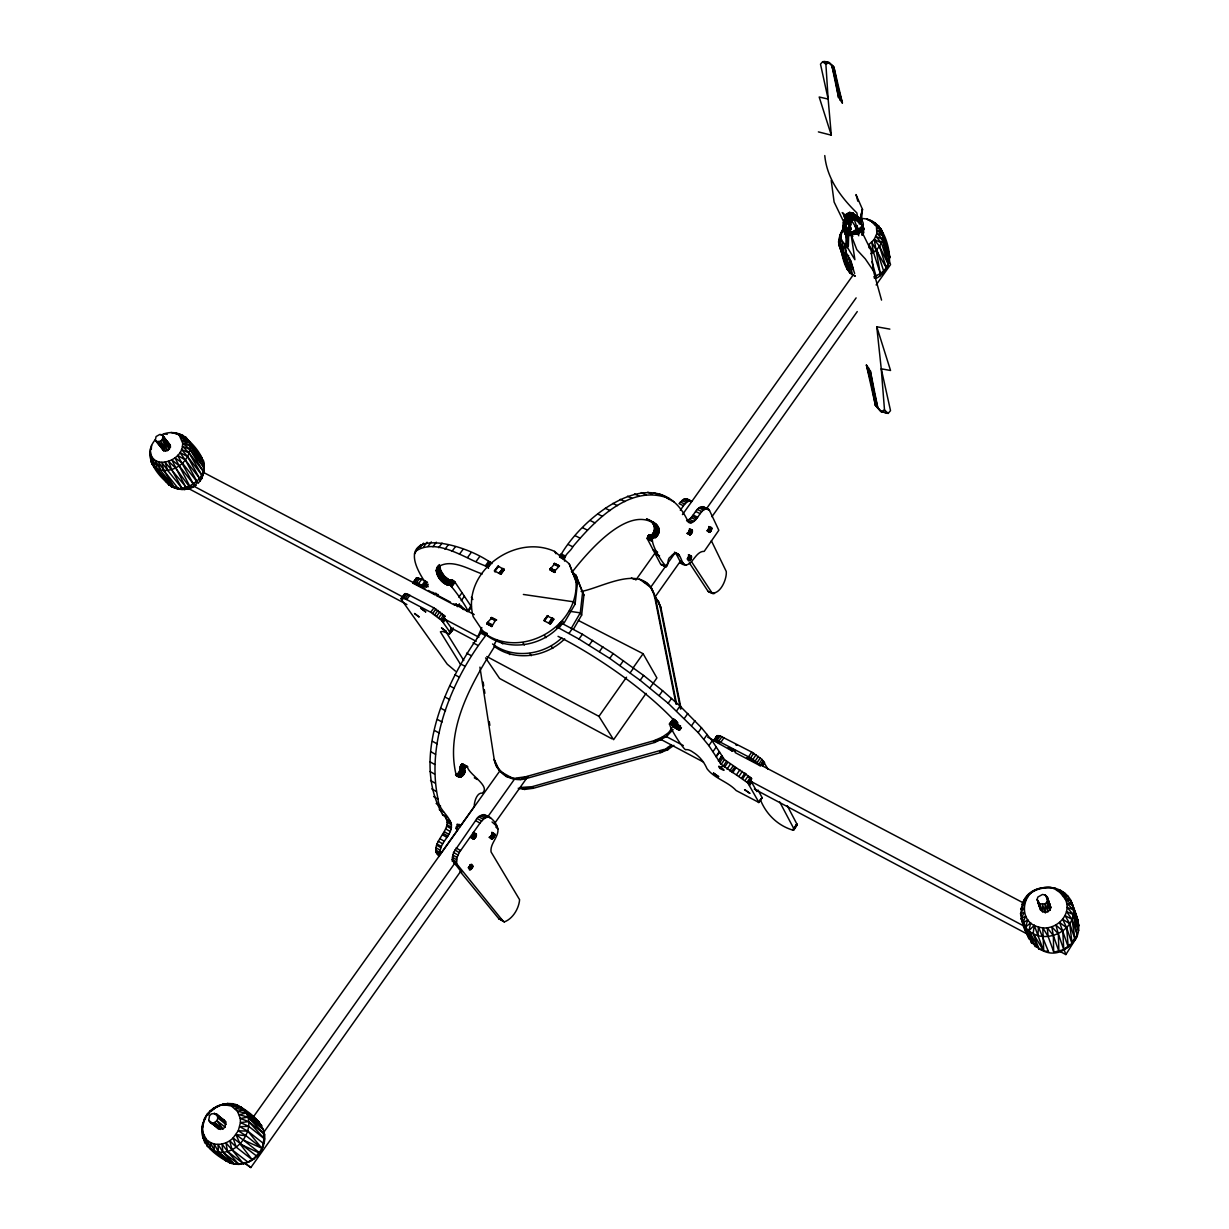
<?xml version="1.0" encoding="UTF-8"?>
<svg xmlns="http://www.w3.org/2000/svg" width="1229" height="1229" viewBox="0 0 1229 1229"><rect width="100%" height="100%" fill="white"/><g stroke="black" fill="none" stroke-linecap="round" stroke-linejoin="round"><path stroke-width="1.5" d="M161.107 435.158C169.494 430.473 181.708 432.316 187.883 439.736C199.666 450.613 212.325 468.08 196.655 481.276L195.81 485.332C187.422 491.784 173.504 490.601 166.791 482.413C154.7 472.259 142.718 453.947 155.361 439.659M203.123 1124.412C204.613 1109.434 222.987 1100.109 236.659 1104.763C251.561 1112.783 270.872 1127.423 262.898 1146.857C258.735 1159.73 242.958 1167.473 230.238 1163.08C215.121 1155.49 196.548 1141.649 203.138 1122.338L202.17 1129.159L204.613 1118.39M207.609 1144.691L204.659 1142.463L203.476 1134.29L202.954 1138.407L202.447 1126.409C201.064 1135.227 209.422 1140.573 210.374 1148.838C234.278 1164.247 263.482 1124.151 240.454 1106.745C232.435 1107.775 224.584 1102.428 216.796 1106.499M439.152 856.398C425.772 843.217 458.863 827.332 442.501 814.381C409.933 756.91 447.494 678.07 482.49 630.892M440.289 854.247C438.722 844.108 449.092 837.932 451.197 828.761C453.224 817.177 438.185 810.925 438.062 799.096C425.603 741.195 452.779 677.578 487.298 633.519M203.399 465.591L203.492 460.906L185.809 437.34L174.257 432.9L179.88 434.267L177.053 433.96L187.883 439.736L204.183 464.163L203.154 475.546L203.261 471.26L189.942 449.384L182.737 443.223L179.419 435.619L185.809 437.34L202.063 458.033L199.943 455.606M490.233 817.623C486.1 815.657 482.275 820.189 480.001 823.123L459.216 852.573L457.065 857.504L456.573 863.634L452.164 861.053L453.562 852.465L475.577 820.588C481.906 808.067 496.147 819.42 497.96 829.129C498.575 837.563 489.91 843.447 491.062 851.927L519.59 899.689C518.945 908.508 512.77 918.785 504.397 921.888L498.697 918.57L460.199 871.591L461.658 872.452L453.639 861.928L456.573 863.634L503.337 921.473M850.806 260.517L853.418 269.52L845.798 251.515L846.182 233.356L847.795 232.235L851.221 235.277L854.892 259.703L847.503 247.505L847.795 232.235L851.374 232.757M848.333 230.284L848.164 232.604L843.324 222.756L846.581 213.861L849.9 215.229L850.514 231.958L858.195 230.852L862.881 225.906L854.493 215.183L849.9 215.229L845.752 216.473L843.324 222.756L843.079 225.798L844.354 228.609L850.514 231.958L847.472 218.716L845.752 216.473L846.581 213.861L849.5 212.402L852.772 212.955L861.836 220.052L863.127 222.864C865.431 234.555 846.458 239.225 842.956 228.317L844.891 222.618L847.78 220.513L854.017 219.407M532.111 786.683L533.248 788.296L526.227 787.728L524.66 789.417L520.067 787.528L532.111 786.683L663.875 749.475L667.7 749.736L667.762 747.478L671.357 745.004L667.7 749.736L660.741 752.594L533.248 788.296L524.66 789.417L518.208 788.265M848.348 245.923L848.701 232.911L847.795 232.235M556.522 628.188L557.997 627.558L578.982 639.08L609.722 658.406L640.171 680.313L668.161 703.249L698.149 732.592L708.856 745.619L721.208 764.377L747.785 782.888L758.984 802.506L736.156 790.539C727.783 781.506 714.464 778.664 706.998 768.678C704.109 762.026 699.424 756.158 693.233 752.363C690.222 750.136 687.641 749.244 685.613 749.721C682.249 748.476 662.861 716.691 672.386 725.233C682.571 735.526 681.358 725.94 673.185 719.441C642.659 687.257 593.346 653.997 558.043 636.345M650.633 535.46C657.1 531.911 654.78 521.787 648.159 519.529M683.278 562.667C674.275 561.761 685.321 563.973 683.693 564.05C681.081 560.931 680.943 555.231 676.81 553.48C674.429 552.835 672.278 554.632 670.942 556.414C666.594 558.826 669.129 563.205 666.825 566.246C663.614 566.016 650.003 543.31 652.676 538.01C656.977 538.148 660.925 531.957 658.268 527.057C631.291 499.65 586.648 553.48 572.207 572.007M850.407 231.021L850.268 234.416L852.895 236.275M438.246 594.498L437.186 595.942L455.037 605.313C457.403 602.978 462.119 607.034 464.332 608.908C476.744 621.382 452.318 585.173 448.723 584.328C443.469 586.417 430.534 570.993 439.475 564.587M436.387 569.979L439.659 565.54L440.765 570.594L444.237 576.017L449.077 579.888L451.381 580.887L451.98 579.904L455.053 582.254L471.352 606.696L468.172 611.412M150.276 454.638L150.568 448.646M203.845 472.643L204.091 467.681L190.003 445.881L189.312 442.64L181.17 437.754L187.883 439.736M436.879 593.945L435.665 593.161L434.59 594.575L413.005 583.237L416.539 577.784L421.701 579.289L427.492 582.239L424.312 586.556L416.523 582.654L412.944 582.577M414.25 582.3L416.539 577.784M151.29 449.199L151.536 445.512M1048.306 951.231L1043.728 951.108L1037.89 935.407L1038.459 926.958C1017.965 922.334 1021.007 891.624 1040.548 888.26C1051.901 885.172 1065.251 889.811 1070.843 900.473C1075.267 912.763 1083.425 927.265 1075.145 939.77C1036.277 989.161 989.499 885.11 1050.826 887.446L1064.698 893.022L1060.197 892.638L1056.541 890.211L1055.788 888.398C1045.587 886.386 1034.603 888.659 1027.352 895.926L1028.212 896.294L1024.233 899.874L1025.908 899.981L1021.99 904.298L1024.448 903.945L1020.7 908.999L1023.926 908.139L1020.393 913.808L1024.325 912.287L1021.099 918.585L1028.95 938.956M862.082 227.058L863.311 230.407L861.821 234.862M455.513 774.731C462.319 774.808 458.571 758.124 465.238 766.881M456.435 828.699L458.525 825.765L459.984 826.61L474.271 806.531C474.071 801.876 476.944 792.336 482.29 793.104C491.4 786.053 467.573 773.702 467.389 766.45C465.392 766.389 463.809 769.354 464.839 771.059C465.192 776.605 456.988 779.908 455.744 773.133C445.605 727.967 471.967 682.402 495.087 645.732M860.868 223.709L859.885 221.573L861.836 220.052C857.519 215.336 849.546 215.674 845.06 219.96L845.644 225.921L843.079 225.798L846.627 228.072L844.354 228.609L845.752 216.473M862.635 225.46L864.002 229.208L862.082 234.908M861.222 222.557L862.466 209.314L855.999 194.581L857.842 201.233M871.929 261.562L876.584 278.123C885.126 273.729 891.071 263.236 889.274 253.666C887.338 238.073 879.027 216.918 859.87 218.67M494.442 570.886L500.894 574.327L504.305 569.657L497.96 566.062L494.442 570.886L495.041 571.992M553.219 571.715L550.054 569.365L554.847 563.543M879.657 227.918L889.274 253.666L881.132 229.04L875.063 224.569L879.027 226.182L872.989 222.295L876.231 223.832L870.301 220.467L882.453 232.25C884.68 241.084 878.535 249.794 870.9 253.696M491.984 563.589C461.428 540.745 382.741 523.477 428.23 586.679L424.312 586.556M554.771 572.499L555.185 570.594L559.502 565.893M559.594 557.229C581.087 516.579 658.56 455.652 688.348 522.233L689.577 522.847C698.164 523.539 701.144 503.736 709.517 510.45L718.827 530.283L704.186 551.391C694.093 550.807 691.236 572.207 679.837 562.498M564.587 561.131C562.867 555.324 570.84 551.529 572.775 546.767C595.404 519.959 630.784 483.181 669.313 498.621M838.608 242.067L841.035 236.567L840.421 248.796L846.382 266.754L838.608 242.067L842.188 230.468L839.084 245.554L842.526 251.622L849.715 272.823L855.338 276.156C842.572 271.056 842.971 253.051 838.608 242.067C839.1 235.707 841.957 229.408 846.305 224.753M253.589 1118.144L256.093 1119.435L236.659 1104.763L231.974 1106.499L237.504 1111.369L240.285 1118.482L248.719 1121.616L264.45 1138.822L261.577 1150.114C256.477 1155.414 251.438 1162.803 243.265 1162.88M571.408 571.301L575.771 575.003L582.561 592.747L580.288 612.856L571.101 628.649M573.39 629.34L581.64 615.13L583.913 595.051L575.771 575.003M483.734 632.382L473.18 616.651C461.152 572.499 514.536 533.14 554.602 551.406L569.211 563.788L576.017 581.609C579.197 628.004 517.824 661.509 481.522 631.03M562.575 620.891L563.988 623.18L575.08 604.146L577.384 583.944L569.211 563.788M203.154 475.546L204.091 467.681L189.942 449.384L182.46 446.311L182.737 443.223L190.003 445.881L204.183 464.163M666.103 566.784L660.71 564.357L647.422 538.993L648.159 535.813L650.187 535.107M487.191 624.271L487.59 622.366L492.015 617.634M491.754 626.636L495.287 620.522L496.608 620.046M692.434 530.774C692.879 532.572 689.223 536.935 688.824 533.494C688.179 528.086 696.566 530.651 689.454 529.346M691.451 557.643C691.988 553.48 687.349 557.52 687.948 559.763C688.762 564.142 694.8 555.078 688.501 556.215M1042.699 949.833L1039.058 949.203L1033.174 933.41L1034.28 925.299L1028.95 930.66L1031.577 943.012L1036.17 945.04M711.652 529.1C712.236 524.906 707.597 528.916 708.196 531.158C708.949 535.583 715.001 526.519 708.703 527.687M494.626 643.627L494.642 644.503M476.437 834.998C476.944 837.41 471.844 841.404 472.504 837.087C472.689 831.772 480.478 835.536 473.503 833.308M459.984 826.61C461.244 823.753 457.603 823.845 456.927 826.118C453.916 828.254 459.231 831.634 456.42 828.715M472.95 866.384C470.231 858.165 466.283 877.905 472.95 866.384L470.031 864.678M494.765 835.551C492.168 827.24 488.113 847.011 494.765 835.551L491.846 833.861M460.399 769.554L464.839 772.058M201.925 478.373L201.694 474.809L187.576 456.589L179.849 452.502L185.333 459.999L198.038 483.427L201.925 478.373L203.261 471.26L189.128 453.009L182.46 446.311C180.847 461.382 152.811 470.43 150.307 451.719L150.814 461.459L153.057 464.239M260.149 1125.672L259.288 1122.215L240.454 1106.745L235.046 1108.573L243.665 1109.541L261.808 1125.656L246.169 1113.044L239.271 1114.703L247.874 1117.146L264.45 1134.121L262.898 1146.857L257.076 1156.381L233.064 1138.008C226.582 1144.598 214.967 1147.072 207.609 1140.497L207.163 1145.981L226.459 1161.052L214.169 1150.851L210.651 1142.632L210.374 1148.838L223.309 1158.225M845.844 223.617L849.393 219.883L855.2 219.039L855.676 216.719L852.772 212.955L846.581 213.861L848.01 217.84L851.513 222.188M1038.182 947.467L1034.941 946.422L1028.95 930.66L1030.685 922.841L1025.462 927.158L1031.577 943.012M859.762 221.02L862.466 209.314L859.854 219.745M879.626 276.341L880.317 273.621L874.203 239.486L876.922 233.356L876.461 227.257L881.132 229.04L887.922 250.455M154.301 466.82L174.702 487.959L182.23 489.419L174.702 487.959L160.246 469.985L155.853 460.967L154.301 466.82L168.834 484.825L179.741 488.973L171.507 486.73L152.212 464.378L153.548 459.308L154.301 466.82L166.791 482.413L155.3 467.005M885.909 269.09L888.29 264.281L882.622 239.317L876.922 233.356L882.96 235.707L889.796 257.138L887.86 262.269M477.098 638.419L481.829 627.527M845.967 227.887L842.956 228.317L845.598 234.754L848.164 236.905L846.781 233.233L851.436 219.392M259.288 1122.215L243.665 1109.541L237.504 1111.369L246.169 1113.044L263.544 1129.666L247.874 1117.146L240.285 1118.482L240.454 1122.584L248.688 1126.317L264.45 1138.822L264.02 1140.02L264.45 1134.121L248.719 1121.616L240.454 1122.584L238.272 1130.803L233.064 1138.008L236.306 1147.21L252.145 1159.638L253.988 1158.993M735.51 750.796L733.298 749.49L732.223 751.057L713.603 740.58L716.845 735.894L720.133 735.894L751.749 752.087L762.057 759.476L768.14 769.323M846.243 250.962L845.322 253.973L849.715 272.823L852.373 273.698M716.845 735.894L715.293 738.952M844.354 228.609L847.472 218.716L852.772 212.955M856.413 232.972L854.278 230.637L858.195 230.852L853.663 217.794L854.493 215.183L861.836 220.052M1048.66 952.106L1038.459 926.958C1054.252 932.396 1073.009 915.328 1065.359 899.275L1070.843 900.473L1078.094 921.12L1070.843 900.473L1063.131 895.664L1068.139 896.433L1060.197 892.638L1065.359 899.275L1072.61 904.928C1080.122 930.937 1041.224 948.097 1025.462 927.158L1027.797 919.814L1022.82 923.102L1027.244 934.547L1026.507 929.861M862.804 234.954L863.495 232.957L862.359 229.362L863.495 232.957L861.452 230.023M859.24 224.016L859.947 222.003L857.903 219.069L853.479 219.453L851.636 221.005M475.393 837.625L472.458 835.92L473.319 834.23L476.33 835.643L473.395 833.953M204.951 1119.757L206.871 1114.549L209.514 1112.552M225.03 1127.054L225.767 1122L216.304 1113.827L211.695 1113.766L209.56 1115.609L208.7 1120.495L218.286 1128.744L222.971 1128.883L225.03 1127.054L216.872 1120.648L217.917 1118.037L216.304 1113.827L225.767 1122L217.733 1115.763L226.059 1124.458L217.917 1118.037M842.787 230.13L843.924 227.457L840.19 234.908L842.234 231.482M418.889 546.782L414.45 553.895M450.029 633.626L452.149 629.386L450.029 632.274L450.26 633.104L453.424 628.787L449.353 633.826L442.609 631.414L440.381 631.814L460.721 664.705M889.458 260.702L886.816 266.57L888.29 264.281L881.454 242.866L875.954 236.49L882.622 239.317L889.458 260.702L887.968 262.883M471.352 607.049L470.185 606.742M884.45 271.563L886.278 267.707L879.488 246.338L874.203 239.486L868.872 244.571L869.118 247.859M494.749 643.289L497.054 639.956M1073.255 940.185L1077.341 935.33L1071.98 919.277L1065.067 915.605L1069.783 923.747L1072.057 943.718L1063.761 949.633L1053.837 952.198L1048.168 936.529L1042.776 927.757L1043.728 951.108L1033.174 933.41M453.194 627.958L450.029 632.274L441.872 620.676L445.067 616.328L433.914 607.894L406.722 593.822L404.756 593.668L401.192 598.385L401.545 599.752L403.389 596.28L402.006 600.489L447.233 664.167L455.452 671.142M479.924 667.132L494.212 759.476C496.577 774.04 512.785 782.904 526.534 778.449L654.919 742.408L666.395 736.601L672.34 726.984M850.268 233.418L845.598 234.754L842.956 228.317L851.129 229.04L849.746 225.291L844.891 222.618L846.305 226.413L844.354 232.051L848.87 231.39M886.278 267.707L882.284 274.128L886.278 267.707L871.776 242.267L873.45 252.191L880.317 273.621L873.788 276.894M1059.075 950.969L1065.85 954.564L1076.665 937.358M857.903 219.93L859.209 217.886L859.885 221.573M760.413 799.802C766.174 814.289 777.788 825.504 792.582 830.051L796.838 823.937L787.282 805.732M792.582 830.051L794.011 829.667L796.838 823.937M793.535 830.036L797.037 824.382M794.011 829.667L797.068 825.105M764.668 762.717L762.518 765.882L761.335 764.208L763.486 761.012L760.259 765.79L735.172 752.609C737.246 750.735 726.815 746.694 732.223 751.057M758.447 802.429L762.195 797.79L758.016 790.017L756.941 791.599L750.55 780.384M761.842 797.805L758.646 802.506L762.195 797.79M760.244 765.775L758.815 764.238L762.057 759.476M747.109 782.212L750.366 777.435L724.465 759.614L712.175 740.81L701.482 727.752L679.99 705.999L662.615 690.698L643.597 675.443L613.163 653.551L582.423 634.256L560.409 622.596M747.785 782.888L751.027 778.126L750.366 777.435M748.384 783.564L751.626 778.771L751.027 778.126M748.676 783.918L750.842 780.738M748.968 784.286L751.103 781.06M762.011 765.083L764.177 761.903L761.335 764.208M749.337 784.809L751.503 781.629M749.629 785.3L751.795 782.12M731.424 771.904L734.681 767.126M732.73 772.595L735.987 767.818M713.603 740.58L718.719 741.302L748.492 756.834L751.749 752.087M736.601 774.623L739.858 769.861M748.492 756.834L750.52 757.97L753.761 753.208M739.151 776.098L742.408 771.32M750.52 757.97L752.87 759.461L756.112 754.714M741.732 777.803L744.989 773.026M742.808 778.572L746.064 773.794M758.815 764.238L755.128 761.089L758.385 756.327M757.064 762.641L760.305 757.878M745.127 780.4L748.384 775.637M719.672 762.702L722.944 757.94M721.208 764.377L724.465 759.614M723.205 766.22L726.462 761.458M724.48 767.265L727.737 762.502M727.015 769.139L730.272 764.377M729.719 770.906L732.976 766.143M713.434 741.179L716.661 736.478L717.091 737.769M714.295 740.227L717.536 735.541M715.447 740.257L718.688 735.556M716.891 740.611L720.133 735.894M718.719 741.302L721.961 736.586M713.035 751.58L716.338 746.786M720.824 742.316L724.065 737.6M716 756.434L719.288 751.641M716.261 756.88L719.533 752.102M718.427 760.766L721.7 756.004M718.535 760.951L721.807 756.188M718.673 761.227L721.899 756.373M703.894 739.274L707.213 734.45M708.856 745.619L712.175 740.81M691.65 725.586L694.999 720.747M698.149 732.592L701.482 727.752M676.611 710.854L679.99 705.999M669.329 724.019L673.446 719.134L675.197 720.102L671.879 724.864M669.436 724.265L673.062 719.042M670.128 723.896L673.446 719.134M670.604 724.096L673.907 719.334M670.834 724.219L674.153 719.457M671.357 724.511L674.675 719.748M672.386 725.233L675.689 720.471M672.801 725.586L676.104 720.808L673.185 725.955M673.477 726.308L676.78 721.546M673.569 726.447L676.872 721.684M673.769 726.738L676.257 723.174M674.091 727.076L676.564 723.512M674.475 727.43L676.949 723.866M674.583 727.522L677.886 722.76M675.059 727.891L677.548 724.311M675.566 728.229L678.039 724.664M676.058 728.52L678.654 725.018M677.025 729.027L679.499 725.463M684.445 718.32L687.825 713.465M677.563 729.304L680.052 725.74M678.07 729.534L680.543 725.97M678.5 729.719L680.159 727.338M678.9 729.857L680.559 727.476M679.529 729.98L681.189 727.599M679.775 729.98L681.434 727.599M668.161 703.249L671.556 698.395M659.205 695.568L662.615 690.698M640.171 680.313L643.597 675.443M646.07 693.371L613.594 739.704L598.938 716.353L486.792 656.516M649.911 687.933L653.321 683.078M653.659 682.571L656.9 677.932L643.09 653.705L578.383 620.461M691.082 522.801L686.612 520.666C694.185 518.684 695.307 505.411 703.94 506.993M598.938 716.353L626.529 677.194M633.15 667.808L643.09 653.705M630.185 672.801L633.611 667.946M243.68 1162.588L250.839 1167.55L461.351 870.409M494.58 823.491L527.84 776.559M680.866 560.562L655.349 596.572L660.91 607.664L681.112 708.78M711.929 516.718L857.258 311.582M876.123 284.959L890.549 264.604L889.443 261.101M620 665.488L623.441 660.634M599.414 651.631L602.855 646.777M264.066 1131.909L455.682 861.99M487.805 816.747L514.383 779.309L516.733 777.972L525.367 776.836L653.905 740.734L662.247 737.093L673.108 729.55L666.395 736.601L662.247 737.093L660.741 740.165L653.905 740.734L654.919 742.408M676.595 703.987L655.257 596.756L650.617 587.385L675.059 552.958M706.168 509.144L856.121 297.894M609.722 658.406L613.163 653.551M680.282 510.204C683.094 506.886 686.289 499.435 691.804 501.309L686.228 498.759L683.508 499.373L679.022 503.644L683.462 505.749M457.879 829.56L440.289 854.263L435.911 851.682M589.152 645.179L592.593 640.34M253.097 1117.269L499.711 771.105L494.212 759.476L496.731 766.804L506.102 776.513L520.604 779.509L525.367 776.836L526.534 778.449M635.839 580.027L655.825 551.975M682.464 514.582L853.433 274.605M578.982 639.08L582.423 634.256M556.967 627.558L560.547 622.504M557.075 627.789L560.777 622.519M557.659 627.404L561.1 622.611M558.043 627.22L559.763 624.824M557.997 627.558L561.453 622.75M559.057 628.096L562.513 623.303M568.966 633.396L572.407 628.587M547.489 615.621L543.832 620.584L550.423 624.071L553.864 619.293L547.351 615.959M544.247 620.461L547.688 615.683M547.95 615.79L544.508 620.568L548.073 615.837M548.825 622.796L552.282 618.018M549.117 622.965L552.574 618.172M549.424 623.164L552.881 618.371M549.793 623.441L553.158 618.586M550.054 623.671L553.496 618.878M550.269 623.886L553.711 619.093M449.476 631.353L451.596 628.465L444.022 617.788L441.872 620.676L430.703 612.257L405.109 598.753L401.192 598.385M449.799 631.829L451.596 628.465M494.734 570.732L498.359 566.139M449.353 633.826L453.194 629.309M495.21 570.932L498.621 566.246M467.419 611.305L469.555 608.401M467.773 611.412L471.26 606.558M468.034 611.443L471.352 606.696M499.297 573.021L502.83 568.397L499.404 573.083M499.711 573.267L503.137 568.581M500.019 573.482L503.444 568.797M500.295 573.697L503.721 569.027M500.556 573.928L503.967 569.242M500.756 574.143L504.167 569.457M440.55 619.355L443.746 614.992M458.816 597.125L462.043 592.716M442.655 621.582L444.79 618.679L441.872 620.676M455.037 605.313L456.097 603.869M443.285 622.396L445.42 619.493M415.571 551.237C436.633 537.227 465.054 558.534 485.332 565.862L488.743 561.207M461.182 600.674L464.408 596.28M485.332 565.862L486.346 566.385L489.772 561.73M459.431 603.792L457.311 606.68L456.113 604.161M486.346 566.385L490.156 561.96M486.745 566.63L490.617 562.283M487.667 567.306L491.047 562.605L487.667 567.306L488.574 568.244M488.051 567.644L491.462 562.974M444.376 583.391L447.617 578.982M444.852 583.714L448.093 579.305M445.344 584.021L448.585 579.612M445.835 584.313L449.077 579.888M446.342 584.574L449.584 580.165M447.095 584.973L450.352 580.564M447.202 585.035L451.227 579.827M467.588 557.459L470.999 552.82M448.017 584.62L451.627 579.796M448.093 584.758L451.35 580.334M448.232 585.004L451.98 579.904M449.153 584.528L452.41 580.103M449.384 584.651L452.625 580.226M449.875 584.958L453.132 580.534M450.382 585.311L453.639 580.887M430.703 612.257L433.914 607.894M450.797 585.649L454.054 581.225M451.212 586.018L454.469 581.594M451.55 586.356L454.807 581.947M451.796 586.679L455.053 582.254M432.716 613.409L435.926 609.046M434.774 614.746L437.985 610.383M476.176 561.361L479.587 556.722M436.725 616.144L439.936 611.781M438.738 617.741L441.933 613.379M855.2 219.039L851.728 216.688L849.393 219.883L851.236 224.861M422.991 585.941L426.171 581.64M436.326 570.563L439.629 565.816M436.341 570.87L439.629 566.431M436.387 571.193L439.659 566.753M436.556 572.146L439.828 567.706M451.965 551.375L455.36 546.782M426.079 587.17L428.214 584.297M436.802 573.098L440.074 568.674M437.125 574.066L440.381 569.641M437.493 575.018L440.765 570.594M437.708 575.495L440.965 571.07M437.939 575.971L441.196 571.546M438.169 576.432L441.441 572.023M438.43 576.908L441.687 572.484M438.707 577.369L441.964 572.944M438.983 577.814L442.24 573.405M439.291 578.275L442.548 573.866M439.598 578.721L442.855 574.312M439.936 579.151L443.177 574.742M440.274 579.581L443.531 575.172M459.508 554.125L462.903 549.517M440.627 580.011L443.884 575.602M440.996 580.426L444.237 576.017M441.38 580.841L444.621 576.432M441.764 581.225L445.021 576.816M442.179 581.624L445.42 577.215M442.594 581.993L445.835 577.584M443.024 582.362L446.265 577.953M443.454 582.715L446.711 578.306M443.915 583.068L447.156 578.659M432.961 546.751L436.326 542.204M438.645 547.688L442.025 543.126M412.929 582.869L416.093 578.582M405.509 593.576L401.253 599.137L403.389 596.28M413.005 583.237L416.17 578.951M417.491 577.707L414.065 581.824M414.88 582.1L418.06 577.814M403.527 598.139L406.722 593.822M416.523 582.654L419.703 578.352M405.109 598.753L408.305 594.421M406.707 599.537L409.902 595.205M418.521 583.591L421.701 579.289M444.99 549.225L448.385 544.647M421.87 585.357L425.05 581.04M417.491 549.148L420.825 544.662M420.226 547.642L423.559 543.141M423.698 546.736L427.047 542.219M427.969 546.429L431.318 541.912M847.503 247.505L846.182 233.356L853.156 233.018L858.441 234.493L861.375 230.806L871.177 250.731L873.373 270.749L881.546 300.106M209.76 1112.844L207.578 1115.425L206.871 1114.549M853.156 233.018L851.221 235.277L856.828 249.717L865.308 258.904L873.373 270.749M437.278 567.568C450.551 557.551 468.787 569.442 482.244 573.958M404.756 593.668L404.449 594.821M874.326 278.23L876.538 275.818M849.239 230.622L846.781 233.233L849.208 235.661M720.056 768.463C731.624 775.038 713.803 761.197 720.056 768.463L721.899 766.666M1069.937 944.318L1067.371 946.76L1068.231 947.037L1066.649 927.772L1062.701 919.292L1069.783 923.747L1075.145 939.77L1072.226 941.399M687.103 533.371L690.083 534.799L687.533 533.109L690.944 534.154M880.317 273.621L883.605 270.872L876.738 249.487M486.853 635.485C507.777 651.186 538.855 646.515 557.06 628.756M492.537 643.981C513.092 659.435 543.756 655.195 561.807 637.82M494.027 646.208C515.181 662.139 546.536 656.993 564.695 638.865M849.178 232.066L845.598 234.754L844.2 231.067L846.597 229.27M667.7 749.736L673.876 745.373M860.546 227.396L862.881 225.906L849.9 215.229M218.9 1105.823L209.744 1111.231L210.85 1111.554L214.676 1108.312L213.063 1108.558L223.417 1104.18L220.682 1105.255L227.995 1103.442L224.63 1104.825L232.45 1103.642L235.507 1105.777M689.331 562.836L708.119 591.41C718.55 598.723 727.184 579.888 726.247 571.439L711.361 540.729M831.311 135.175L819.175 96.999L828.146 99.073L825.888 64.261L828.976 62.556L833.953 67.334L842.403 103.036L840.375 100.24L831.849 65.398L828.976 62.556L824.598 61.45L822.662 61.711L820.496 64.138L828.146 99.073L831.311 135.175L818.391 131.887M667.762 747.478L660.741 752.594L659.758 750.934M847.472 218.716L850.745 219.269L853.663 217.794M875.417 405.37L881.039 411.531L888.183 413.39L884.511 409.994L881.039 411.531L875.417 405.37L866.399 365.059L868.35 367.701L877.859 408.074L875.417 405.37L868.35 367.701L876.554 406.645L881.039 411.531L888.183 413.39L890.518 410.624L881.239 368.792L876.769 326.776L889.857 329.126M1064.176 948.788L1068.231 947.037L1059.644 922.457L1066.649 927.772L1072.057 943.718M237.919 1163.187L234.416 1164.216L222.925 1152.126L221.988 1144.045L227.519 1151.373L243.434 1163.755L250.593 1161.006M437.294 595.942L432.808 592.317L434.59 594.575M234.416 1164.216L218.393 1151.957L214.169 1143.953L214.169 1150.851L230.238 1163.08L218.393 1151.957L217.994 1144.445L222.925 1152.126L238.856 1164.447L241.79 1163.402M581.102 591.456C601.211 588.292 644.073 561.668 654.289 594.944L675.996 704.156M857.396 225.568L855.077 226.213L856.659 230.898M858.349 233.126L857.12 229.762L861.16 228.717L859.363 228.148M155.853 460.967L157.035 468.695C171.676 475.408 190.741 461.751 190.003 445.881L182.307 440.351L189.312 442.64M708.119 591.41L714.571 593.53M861.375 230.806L855.046 231.574L858.441 234.493M501.463 919.246L499.097 918.954M248.688 1126.317L239.778 1126.716L247.766 1131.126L263.544 1143.538M846.965 230.775L849.854 230.668M178.22 488.497L187.776 489.111L165.07 462.212L167.682 470.384L182.03 488.359L184.995 489.511L178.22 488.497L163.856 470.538L158.71 462.027L160.246 469.985M795.639 825.489L796.592 825.473M856.751 230.975L855.845 228.548L864.002 229.208L862.036 224.339M1056.541 890.211L1060.519 890.272M639.449 579.166L644.119 582.438L646.439 582.638L651.508 588.046L655.257 596.756M235.999 1134.613L246 1135.719L261.777 1148.178L243.434 1140.113L235.999 1134.613L240.116 1143.999L252.145 1159.638M451.396 629.356L452.502 629.509M523.37 594.452L573.697 601.826L575.08 604.146M569.165 611.212L580.288 612.856L581.64 615.13M156.498 441.549L160.415 441.288L162.259 439.767L163.042 436.111L161.844 434.759L159.847 434.436L156.083 436.541L155.3 440.212L163.826 450.828L167.728 450.521L170.432 447.172L170.324 445.344L163.042 436.111L170.432 447.172L163.119 437.954L169.479 449.107L162.259 439.767L167.728 450.521L160.415 441.288L165.715 451.135L158.495 441.872L163.826 450.828L155.3 440.212L161.291 446.542M855.154 230.146L863.757 232.127L862.405 228.425M1045.311 895.065L1042.484 894.466L1037.844 897.047L1037.138 899.444L1040.671 910.182L1045.326 912.671L1049.965 910.197L1050.795 907.647L1047.308 896.986L1045.311 895.065L1050.18 905.159M1039.703 903.883L1045.019 903.837L1047.169 901.917L1047.308 896.986L1050.795 907.647L1047.891 899.505L1049.965 910.197L1047.169 901.917L1047.922 911.995L1045.019 903.837L1045.326 912.671L1042.53 904.498L1042.653 912.102L1039.703 903.883L1037.706 901.963L1040.671 910.182M177.498 488.051L171.507 486.73L157.035 468.695M168.834 484.825L171.937 485.532M171.123 432.485L176.346 433.745M177.053 433.96L183.106 435.465M164.394 433.637L167.236 434.405M222.096 1119.604L224.446 1120.264L220.037 1117.238M847.488 230.161L844.615 229.162L843.202 225.383L846.305 226.413M843.202 225.383L846.09 226.428M690.345 500.618L687.364 499.22L691.389 501.924M240.116 1143.999L259.688 1153.232M631.383 578.029L634.348 579.366M874.203 239.486L881.454 242.866M702.957 506.594L708.672 509.298M686.228 498.759L690.913 501.171M705.446 507.7L708.903 509.528M684.906 498.836L689.346 500.94M701.482 506.671L705.953 508.775M709.517 510.45L705.922 508.115M683.508 499.373L687.963 501.478M699.823 507.377L704.294 509.497M699.086 507.869L703.556 509.989M681.941 500.433L686.381 502.538M697.319 509.436L701.805 511.571M680.344 501.985L684.783 504.09M659.527 494.135L664.09 496.301M695.645 511.494L700.131 513.614M671.019 500.387L674.045 501.816M514.383 779.309L499.711 771.105M653.843 492.706L658.421 494.872M647.76 492.184L652.353 494.365M693.156 515.043L697.626 517.179M692.311 516.226L696.782 518.361M641.292 492.599L645.901 494.78M691.174 517.578L695.645 519.713M708.764 526.534L711.729 527.948M708.78 527.072L711.745 528.485M708.549 528.27L711.499 529.684M689.331 519.283L693.801 521.434M708.273 528.946L711.222 530.36M634.502 493.935L639.111 496.132M707.919 529.607L710.869 531.02M687.533 520.359L692.019 522.494M707.735 529.883L710.685 531.297M707.305 530.406L710.27 531.819M706.875 530.79L709.84 532.203M627.512 496.178L632.136 498.39M689.438 528.808L692.419 530.237M689.377 529.96L692.357 531.389L688.947 531.251L691.912 532.679M688.578 531.911L691.558 533.34M620.261 499.343L624.885 501.57M688.394 532.188L691.374 533.616M687.533 533.109L690.514 534.538M646.976 519.099L653.874 522.417M646.469 518.976L649.496 520.451M650.387 520.973L654.934 523.155M651.339 521.757L655.871 523.953M612.841 503.398L617.48 505.626M651.769 522.171L656.301 524.368M652.169 522.602L656.716 524.798M652.538 523.032L657.085 525.229M652.891 523.477L657.423 525.674M653.198 523.938L657.745 526.12M653.49 524.399L658.022 526.58M653.736 524.875L658.268 527.057M653.966 525.351L658.498 527.533M654.151 525.828L658.683 528.024M654.304 526.319L658.836 528.516M654.427 526.826L658.959 529.008M654.519 527.333L659.036 529.515M654.565 527.84L659.097 530.022M654.581 528.347L659.113 530.544M654.565 528.869L659.097 531.051M654.519 529.392L659.036 531.573M654.427 529.914L658.944 532.111M654.289 530.452L658.821 532.633M654.135 530.974L658.652 533.171M653.92 531.512L658.452 533.709M605.344 508.299L609.983 510.557M653.674 532.049L658.206 534.246M653.398 532.587L657.914 534.784M653.075 533.125L657.592 535.322M652.707 533.663L657.238 535.859M652.061 534.569L656.67 536.658M651.723 534.953L656.255 537.15M651.37 535.245L655.887 537.442M649.557 534.753L655.533 537.611M649.25 534.83L655.165 537.657M648.881 535.045L653.413 537.242M648.513 535.368L653.045 537.565M688.424 554.648L691.389 556.076M688.563 555.078L691.512 556.507M648.159 535.813L652.676 538.01M647.99 536.044L652.522 538.241M688.578 555.6L691.543 557.044M647.698 536.597L652.215 538.809M688.348 556.798L691.297 558.227M647.468 537.181L652 539.377M647.33 537.672L651.862 539.869M688.071 557.474L691.021 558.918M597.786 514.045L602.44 516.303M647.268 538.179L651.8 540.391M687.718 558.135L690.667 559.579M647.299 538.625L651.831 540.837M687.533 558.427L690.483 559.856M647.422 538.993L651.938 541.19M674.383 552.236L677.855 553.972M674.89 552.528L678.331 554.34M675.351 552.896L678.761 554.801M687.103 558.949L690.053 560.378M675.796 553.357L679.161 555.324M676.18 553.88L679.499 555.938M676.534 554.494L680.451 562.129L683.401 563.573M680.451 562.129L686.105 565.232M653.137 549.916L657.623 552.113M590.243 520.558L594.897 522.832M655.103 553.634L659.589 555.831M662.001 564.388L666.456 566.569M660.71 564.357L665.826 566.876M582.761 527.825L587.416 530.114M709.133 591.671L713.404 593.761M575.372 535.798L580.027 538.102M568.121 544.447L572.775 546.767M560.977 553.833L565.632 556.153M560.224 554.878L564.864 557.213M559.978 555.308L564.633 557.628M559.763 555.815L564.403 558.15M559.625 556.322L564.265 558.703M559.564 556.829L564.219 559.164M561.146 558.012L564.249 559.564M554.525 563.389L559.364 565.77M554.264 563.435L558.965 565.755M554.033 563.573L558.688 565.908M553.803 563.773L558.458 566.108M553.588 564.034L558.243 566.369M550.546 568.244L555.185 570.594M550.454 568.366L555.109 570.717M550.269 568.704L554.924 571.039M550.131 569.042L554.786 571.393M550.054 569.365L554.694 571.715M550.024 569.672L554.663 572.023M550.054 569.949L554.694 572.299M491.492 617.465L496.47 619.908M491.262 617.557L495.855 619.969M491.016 617.741L495.61 620.153M490.77 617.987L495.364 620.399M490.678 618.11L495.287 620.522M204.244 472.812L424.988 588.722M428.383 590.504L450.459 602.102M453.854 603.885L474.24 614.577M707.674 737.154L719.549 743.391M728.029 747.846L734.819 751.411M746.694 757.632L755.174 762.088M760.259 764.761L1023.142 902.793M487.59 622.366L492.184 624.778M487.391 622.673L491.984 625.085M487.237 623.011L491.83 625.423M487.13 623.333L491.708 625.838M848.747 255.786L842.526 251.622L842.925 242.251L841.604 239.578L839.084 245.554L845.921 263.329M487.068 623.733L491.677 626.145M487.099 624.009L491.692 626.421M481.876 630.861L486.822 633.227M481.153 631.322L485.747 633.749M480.831 631.645L485.44 634.072M480.063 632.72L484.656 635.147M441.779 614.592L445.082 616.343M748.277 777.02L751.626 778.787M193.844 486.192L404.233 597.678M444.959 619.247L478.88 637.236M666.395 736.601L683.355 745.588M749.475 780.63L1025.831 927.065M188.989 488.758L406.907 604.514M450.828 627.85L476.161 641.308M661.202 739.597L703.526 762.088M754.314 789.079L1028.612 934.777M473.073 642.813L477.666 645.256M466.559 653.167L471.153 655.625M611.919 738.813L499.604 678.485L485.593 657.899M460.46 663.829L465.038 666.302M687.272 533.278L690.083 534.799M454.822 674.736L459.4 677.225M486.561 815.549L489.495 817.239M847.902 227.288L851.129 229.04L849.838 225.89M449.676 685.828L454.254 688.332M855.845 228.548L860.715 231.206M445.067 697.043L449.63 699.547M440.996 708.303L445.559 710.808M437.539 719.503L442.087 722.022M434.697 730.564L439.229 733.083M432.531 741.302L437.048 743.837M462.626 763.885L467.634 766.65M462.258 763.946L466.713 766.45M207.885 1144.276L204.659 1142.463L205.197 1137.701L207.163 1145.981L210.205 1147.932M735.603 744.651L736.832 745.404M461.904 764.115L466.359 766.619M461.489 764.438L465.929 766.942M461.075 764.884L465.514 767.372M460.89 765.114L465.345 767.618M460.552 765.652L465.008 768.156M460.307 766.205L464.746 768.709M460.122 766.758L464.562 769.262M460.045 767.234L464.485 769.738M460.045 767.726L464.485 770.23M430.995 751.81L435.512 754.36M460.153 768.11L464.685 770.752M460.399 768.555L464.839 771.059M460.46 768.97L464.9 771.474M460.245 770.091L464.685 772.595M474.302 777.834L477.251 779.493M459.999 770.644L464.454 773.149M459.031 772.104L463.471 774.608M458.617 772.642L463.056 775.146M458.217 773.118L462.657 775.622M457.818 773.517L462.258 776.037M457.418 773.871L461.858 776.39M457.019 774.162L461.459 776.667M456.635 774.393L461.075 776.897M456.251 774.562L460.691 777.066M455.882 774.669L460.322 777.189M456.62 775.56L459.953 777.235M455.913 775.391L459.216 777.174M430.165 761.903L434.651 764.453M430.012 771.489L434.498 774.04M430.534 780.507L435.005 783.057M490.847 818.237L487.283 815.948M483.888 814.52L488.297 817.039M482.29 814.812L486.715 817.346M480.57 815.657L484.979 818.176M431.748 788.88L436.203 791.43M497.038 826.38L492.046 821.986M478.926 816.855L483.35 819.39M477.221 818.529L481.63 821.064M433.622 796.546L438.062 799.096M475.577 820.588L480.001 823.123M491.815 832.263L494.734 833.938M491.938 832.694L494.857 834.368M491.953 833.231L494.872 834.906M491.615 834.552L494.534 836.227M436.126 803.489L440.566 806.04M491.277 835.244L494.196 836.934M490.909 835.812L493.843 837.502M490.463 836.381L493.382 838.07M489.987 836.841L492.906 838.516M489.495 837.164L492.414 838.839M489.081 837.318L491.999 839.008M439.275 809.65L443.7 812.2M442.501 814.381L446.91 816.916M473.365 832.325L476.299 834.015M442.839 814.812L447.248 817.346M473.488 832.755L476.437 834.46M457.234 824.091L460.153 825.765M457.142 824.659L460.045 826.334M445.743 818.453L450.49 821.402M473.165 834.645L476.099 836.334L473.319 834.23M446.91 820.373L451.32 822.923M472.827 835.351L475.761 837.041M474.932 838.193L471.997 836.488L471.245 837.149L474.455 838.654M447.248 822.355L451.642 824.905M471.014 837.272L473.964 838.977M470.599 837.441L473.534 839.146M447.095 824.751L451.489 827.301M446.803 826.211L451.197 828.761M445.897 829.007L450.29 831.541M444.529 831.849L448.923 834.399M443.485 833.569L447.863 836.119M442.563 834.86L446.941 837.41M456.113 847.964L460.522 850.545M439.828 838.654L444.207 841.22M454.807 849.992L459.216 852.573M438.215 841.22L442.594 843.785M453.562 852.465L457.971 855.046M436.956 843.939L441.334 846.504M436.541 845.106L440.919 847.672M452.656 854.923L457.065 857.504M469.816 865.354L472.719 867.059M469.478 866.061L472.382 867.766M469.109 866.629L472.028 868.335M452.134 857.12L456.543 859.701M435.88 847.718L440.259 850.284M468.648 867.198L471.567 868.918M468.172 867.659L471.091 869.364M451.965 859.209L456.374 861.806M435.711 850.069L440.09 852.634M195.81 485.332L193.368 483.903L179.173 465.806L174.917 457.802L182.476 463.118L196.655 481.276L189.727 486.023L182.03 488.359L171.63 469.524L168.527 461.336L175.517 467.957L190.526 488.251L185.902 487.514L171.799 459.846L179.173 465.806L189.727 486.023L193.183 486.976L193.368 483.903L177.606 455.329L185.333 459.999L199.467 478.204L200.127 481.138L201.694 474.809L189.128 453.009L181.477 449.445L187.576 456.589L199.467 478.204M435.773 850.914L440.151 853.479M436.034 852.096L439.69 855.23L436.771 853.525M436.157 852.465L439.076 854.201M453.977 862.866L456.911 864.601L453.639 861.928M436.449 853.049L439.352 854.754M454.469 863.649L457.403 865.385M498.697 918.57L504.397 921.888M246 1135.719L238.272 1130.803L247.766 1131.126L261.777 1148.178M216.934 1126.885L210.128 1122.43L220.529 1129.466L214.722 1122.507L212.248 1123.06L218.286 1128.744M664.751 496.455L669.498 499.665M847.626 246.43L842.925 242.251L840.421 248.796L847.657 269.965L842.526 251.622L844.968 244.617L845.322 253.973L852.465 275.188L849.085 257.537M217.103 1115.225L214.169 1113.197L216.811 1115.333M752.87 759.461L755.128 761.089M845.06 219.96L847.15 221.497L849.5 212.402L857.151 218.854M851.129 229.04L848.993 227.457L850.468 229.316M644.119 582.438L650.617 587.385M244.325 1162.557L250.839 1167.55M208.7 1120.495L215.567 1125.81M247.935 1162.112L232.02 1149.729L225.921 1142.816L227.519 1151.373L238.856 1164.447M854.816 230.975L857.811 233.326L858.733 235.784M825.888 64.261L822.662 61.711L828.976 62.556L833.953 67.334L840.375 100.24L832.97 66.412L831.849 65.398L838.654 97.982L832.97 66.412M243.434 1140.113L259.196 1152.51M245.201 1111.707L236.659 1104.763L228.486 1105.24L232.45 1103.642L235.307 1105.977M249.487 1115.179L252.329 1117.484M572.775 573.62L577.123 577.323M850.545 220.191L842.172 212.571L850.668 223.601M833.953 67.334L831.849 65.398L842.403 103.036M882.96 235.707L877.107 230.269L882.453 232.25L889.796 257.138M236.306 1147.21L229.715 1140.742L232.02 1149.729L243.434 1163.755M857.12 229.762L858.195 230.852L850.745 219.269M495.779 826.902L497.96 829.129M654.35 596.756L658.329 601.058L659.942 605.882L680.528 708.949M153.348 464.147L150.814 461.459L151.828 457.173L152.212 464.378M158.341 442.409L161.445 446.465M167.682 470.384L161.782 462.442L163.856 470.538L174.702 487.959M852.311 231.882L854.14 234.447L853.587 231.344M185.809 437.34L194.105 449.292M844.2 231.067L848.164 236.905M460.414 605.252L463.348 609.615M501.294 641.661L502.784 643.919M508.407 652.399L509.881 654.611M471.352 597.233L472.858 599.522M691.589 561.776L712.39 593.515M824.767 155.576C826.979 178.666 840.82 197.193 856.843 212.894L857.765 217.81M1025.462 927.158L1022.82 923.102L1025.616 916.204L1021.099 918.585L1025.723 928.248M522.832 642.752L524.307 645.01M529.807 653.505L531.251 655.733M544.555 635.393L545.983 637.667M551.375 646.224L552.789 648.466M1038.966 902.363L1037.138 899.444L1040.057 907.924M446.588 632.812L463.779 660.511M868.872 244.571L873.45 252.191M554.602 551.406L555.984 553.757M576.017 581.609L577.384 583.944M582.561 592.747L583.913 595.051M1028.95 930.66L1039.058 949.203M659.942 605.882L660.91 607.664L658.16 600.812M779.724 801.969L793.98 828.945M879.488 246.338L888.29 264.281M844.876 224.246L834.122 202.032L831.203 180.356M862.743 226.52L864.002 229.208M862.328 228.256L863.311 230.407M848.44 222.111L849.746 225.291M1021.069 915.59L1025.816 928.079M847.257 229.731L849.131 234.754M1034.28 925.299L1037.89 935.407M1063.669 948.373L1065.85 954.564M847.134 229.577L848.164 232.604M849.331 257.552L854.631 273.452M1053.637 951.584L1053.376 935.653L1051.747 926.758L1058.323 933.825L1063.761 949.633L1062.793 931.167L1055.88 924.991L1058.323 933.825L1058.906 951.369L1053.376 935.653L1047.246 927.68L1048.168 936.529M876.769 326.776L890.549 370.497L881.239 368.792L884.511 409.994M866.399 365.059L877.859 408.074L870.24 370.344L876.554 406.645M203.369 467.158L203.922 469.831L203.492 460.906M851.728 216.688L852.219 219.008M1077.341 935.33L1073.209 914.53L1067.079 907.401L1073.409 909.675L1078.847 925.867L1072.61 904.928L1066.68 903.223L1073.409 909.675L1078.586 930.645L1073.209 914.53L1066.526 911.58L1071.98 919.277L1075.145 939.77M483.135 682.018L483.719 685.782M484.303 689.546L484.887 693.31M489.265 721.561L489.849 725.325M843.478 213.308L843.939 216.949M857.596 227.227L857.98 230.53M846.182 233.356L847.595 246.061M162.489 447.817L162.627 449.476M263.62 1133.23L263.682 1136.81M414.511 613.578L419.181 617.035L414.68 613.517M420.932 608.37L425.68 611.873L420.932 608.37M441.534 627.973L446.25 631.46L441.534 627.973M713.511 773.087L718.612 776.667L713.511 773.087M744.62 789.648L749.767 793.273L744.62 789.648M464.147 773.64L459.631 771.259L464.147 773.64M216.872 1120.648L214.722 1122.507L222.971 1128.883L216.872 1120.648M872.836 222.08L867.121 219.223L872.836 222.08M692.188 531.988L689.223 530.559L692.188 531.988M170.324 445.344L161.844 434.759L170.324 445.344"/></g></svg>
